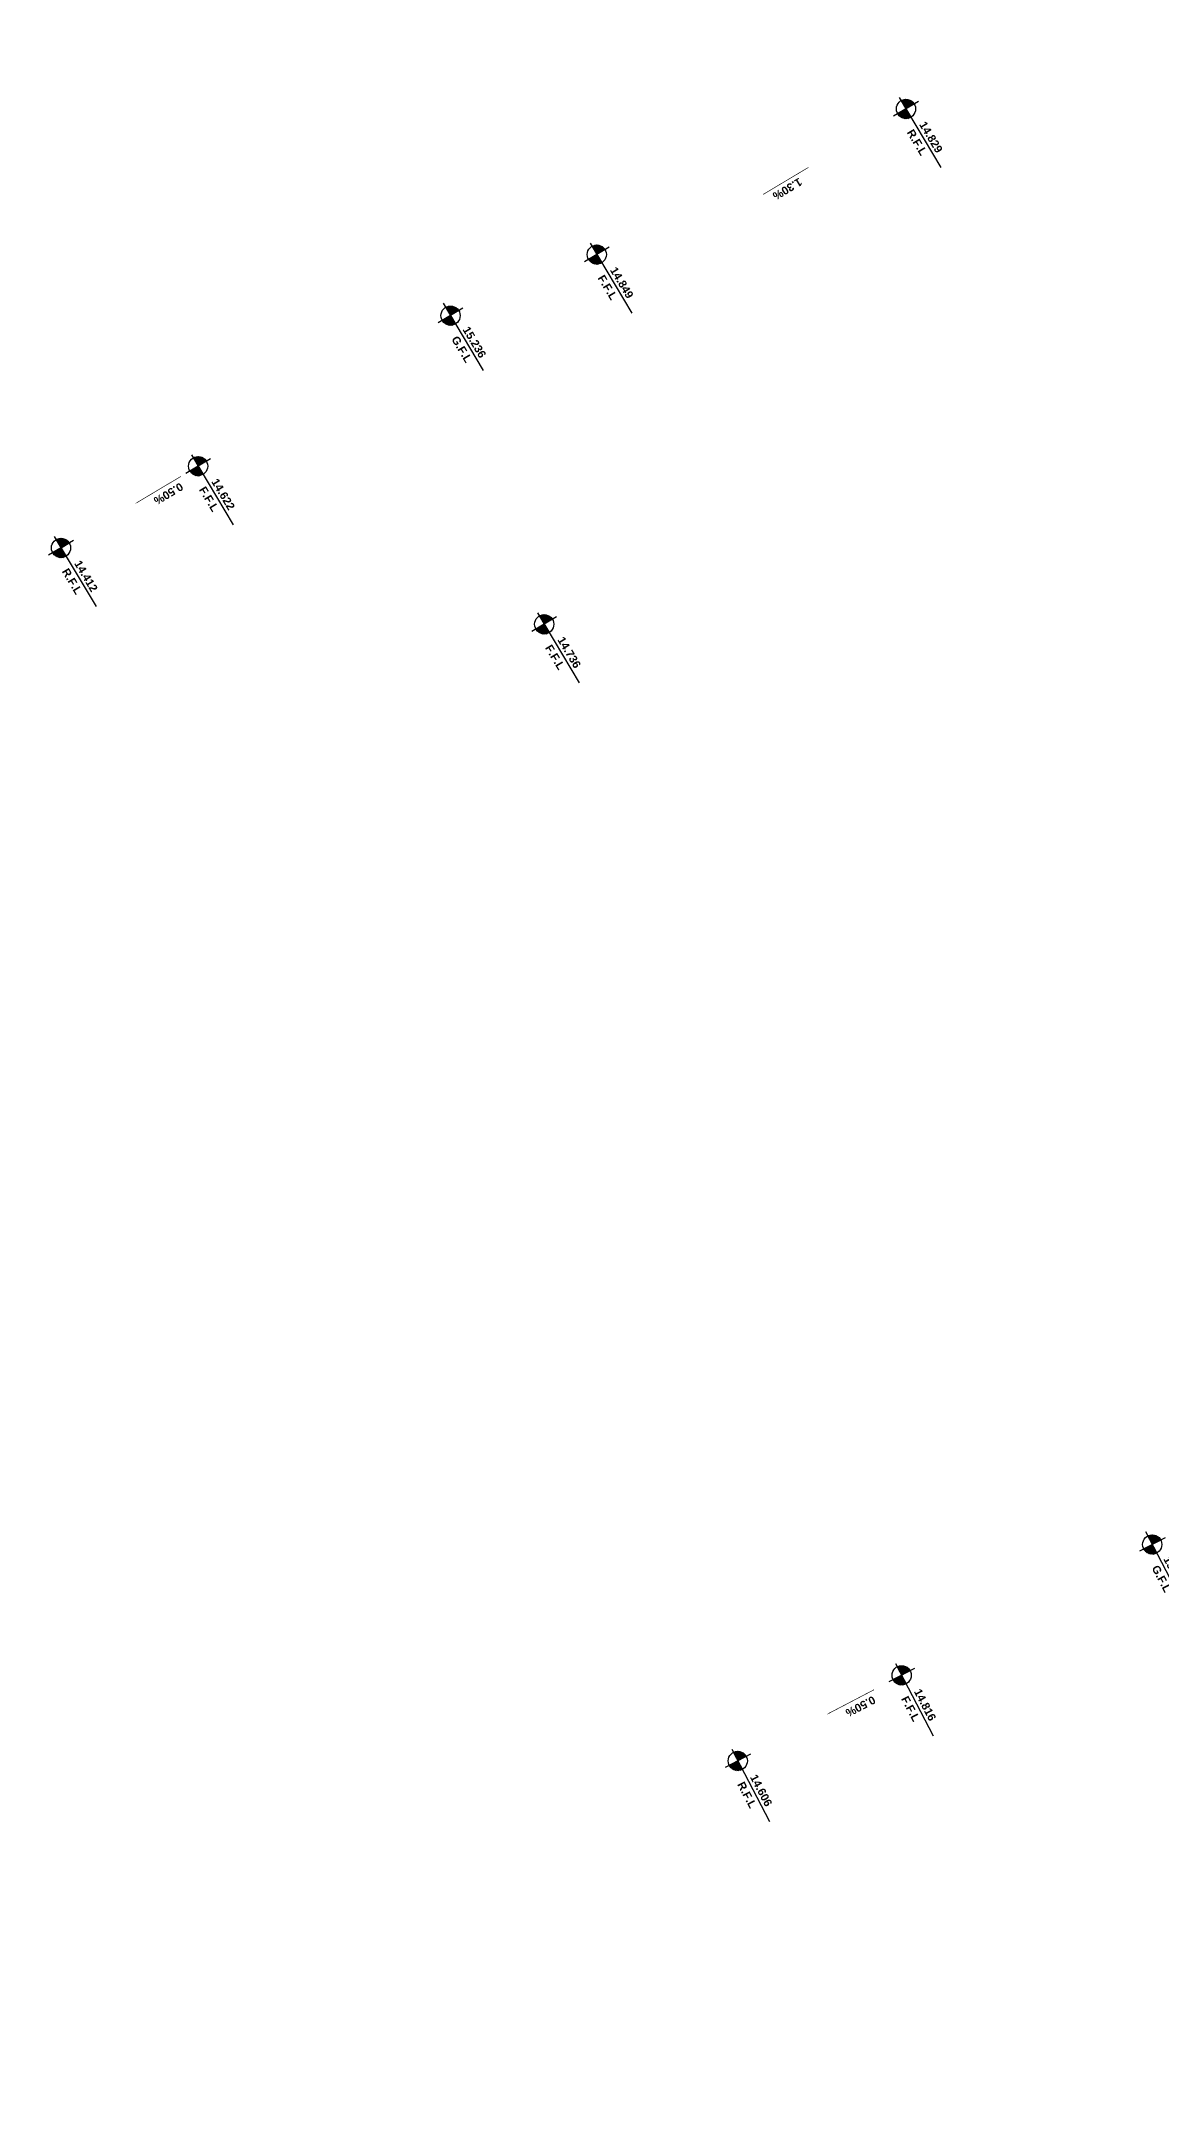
# Model space of a CAD drawing. Extents: x 406735 to 407516, y 2905844 to 2906372.
# Drawn here: x 407199.5 to 407234.5, y 2906129.1 to 2906193.6 of the extents above; entities that cross this region are included whole.
import ezdxf
from ezdxf.enums import TextEntityAlignment as Align

# ---------------------------------------------------------------- set-up
doc = ezdxf.new("R2010")
doc.units = 0
doc.layers.add('L-ANNO-TEXT', color=50, linetype='Continuous')
doc.styles.add('DIM-2_$0$DIM&GRADING 44$0$EN-SB', font='swissb.ttf')
pattern_1 = [(270, (1.741138, 30.250132), (0.01875, -2e-18), [])]
pattern_2 = [(270, (0.700978, 19.624384), (0.01875, -2e-18), [])]
pattern_3 = [(270, (0, 5.541205), (0.01875, -2e-18), [])]
pattern_4 = [(270, (0.000516, 0.552877), (0.01875, -2e-18), [])]
pattern_5 = [(270, (0, 14.721613), (0.01875, -2e-18), [])]
pattern_6 = [(270, (9.780362, 12.299384), (0.01875, -2e-18), [])]
pattern_7 = [(270, (1.583526, 29.824349), (0.01875, -2e-18), [])]
pattern_8 = [(270, (0.700978, 19.924384), (0.01875, -2e-18), [])]
pattern_9 = [(270, (-9e-11, 5.891205), (0.01875, -2e-18), [])]
pattern_10 = [(270, (-1e-10, 0.114149), (0.01875, -2e-18), [])]

# ---------------------------------------------------------------- blocks, each defined once
blk = doc.blocks.new('*U21')
h = blk.add_hatch()
h.set_pattern_fill('ANSI31', color=256, scale=0.15, angle=225, style=0)
h.set_pattern_definition(pattern_1)
edge = h.paths.add_edge_path()
edge.add_line((1.441, 30.25), (1.741, 30.25))
edge.add_line((1.741, 30.25), (1.741, 30.55))
edge.add_ellipse((1.741, 30.25), major_axis=(-0.212, -0.212), ratio=1, start_angle=225, end_angle=315)
h = blk.add_hatch()
h.set_pattern_fill('ANSI31', color=256, scale=0.15, angle=225, style=0)
h.set_pattern_definition(pattern_1)
edge = h.paths.add_edge_path()
edge.add_ellipse((1.741, 30.25), major_axis=(-0.212, -0.212), ratio=1, start_angle=45, end_angle=135)
edge.add_line((2.041, 30.25), (1.741, 30.25))
edge.add_line((1.741, 30.25), (1.741, 29.95))
h = blk.add_hatch()
h.set_pattern_fill('ANSI31', color=256, scale=0.15, angle=225, style=0)
h.set_pattern_definition(pattern_2)
edge = h.paths.add_edge_path()
edge.add_line((0.401, 19.624), (0.701, 19.624))
edge.add_line((0.701, 19.624), (0.701, 19.924))
edge.add_ellipse((0.701, 19.624), major_axis=(-0.212, -0.212), ratio=1, start_angle=225, end_angle=315)
h = blk.add_hatch()
h.set_pattern_fill('ANSI31', color=256, scale=0.15, angle=225, style=0)
h.set_pattern_definition(pattern_2)
edge = h.paths.add_edge_path()
edge.add_ellipse((0.701, 19.624), major_axis=(-0.212, -0.212), ratio=1, start_angle=45, end_angle=135)
edge.add_line((1.001, 19.624), (0.701, 19.624))
edge.add_line((0.701, 19.624), (0.701, 19.324))
h = blk.add_hatch()
h.set_pattern_fill('ANSI31', color=256, scale=0.15, angle=225, style=0)
h.set_pattern_definition(pattern_5)
edge = h.paths.add_edge_path()
edge.add_line((-0.3, 14.722), (0, 14.722))
edge.add_line((0, 14.722), (0, 15.022))
edge.add_ellipse((0, 14.722), major_axis=(-0.212, -0.212), ratio=1, start_angle=225, end_angle=315)
h = blk.add_hatch()
h.set_pattern_fill('ANSI31', color=256, scale=0.15, angle=225, style=0)
h.set_pattern_definition(pattern_5)
edge = h.paths.add_edge_path()
edge.add_ellipse((0, 14.722), major_axis=(-0.212, -0.212), ratio=1, start_angle=45, end_angle=135)
edge.add_line((0.3, 14.722), (0, 14.722))
edge.add_line((0, 14.722), (0, 14.422))
h = blk.add_hatch()
h.set_pattern_fill('ANSI31', color=256, scale=0.15, angle=225, style=0)
h.set_pattern_definition(pattern_6)
edge = h.paths.add_edge_path()
edge.add_line((9.48, 12.299), (9.78, 12.299))
edge.add_line((9.78, 12.299), (9.78, 12.599))
edge.add_ellipse((9.78, 12.299), major_axis=(-0.212, -0.212), ratio=1, start_angle=225, end_angle=315)
h = blk.add_hatch()
h.set_pattern_fill('ANSI31', color=256, scale=0.15, angle=225, style=0)
h.set_pattern_definition(pattern_6)
edge = h.paths.add_edge_path()
edge.add_ellipse((9.78, 12.299), major_axis=(-0.212, -0.212), ratio=1, start_angle=45, end_angle=135)
edge.add_line((10.08, 12.299), (9.78, 12.299))
edge.add_line((9.78, 12.299), (9.78, 11.999))
h = blk.add_hatch()
h.set_pattern_fill('ANSI31', color=256, scale=0.15, angle=225, style=0)
h.set_pattern_definition(pattern_3)
edge = h.paths.add_edge_path()
edge.add_line((-0.3, 5.541), (0, 5.541))
edge.add_line((0, 5.541), (0, 5.841))
edge.add_ellipse((0, 5.541), major_axis=(-0.212, -0.212), ratio=1, start_angle=225, end_angle=315)
h = blk.add_hatch()
h.set_pattern_fill('ANSI31', color=256, scale=0.15, angle=225, style=0)
h.set_pattern_definition(pattern_3)
edge = h.paths.add_edge_path()
edge.add_ellipse((0, 5.541), major_axis=(-0.212, -0.212), ratio=1, start_angle=45, end_angle=135)
edge.add_line((0.3, 5.541), (0, 5.541))
edge.add_line((0, 5.541), (0, 5.241))
h = blk.add_hatch()
h.set_pattern_fill('ANSI31', color=256, scale=0.15, angle=225, style=0)
h.set_pattern_definition(pattern_4)
edge = h.paths.add_edge_path()
edge.add_line((-0.299, 0.553), (0.001, 0.553))
edge.add_line((0.001, 0.553), (0.001, 0.853))
edge.add_ellipse((0.001, 0.553), major_axis=(-0.212, -0.212), ratio=1, start_angle=225, end_angle=315)
h = blk.add_hatch()
h.set_pattern_fill('ANSI31', color=256, scale=0.15, angle=225, style=0)
h.set_pattern_definition(pattern_4)
edge = h.paths.add_edge_path()
edge.add_ellipse((0.001, 0.553), major_axis=(-0.212, -0.212), ratio=1, start_angle=45, end_angle=135)
edge.add_line((0.301, 0.553), (0.001, 0.553))
edge.add_line((0.001, 0.553), (0.001, 0.253))
for p, q in [((1.741, 30.7, 0), (1.741, 29.8, 0)), ((1.329, 30.25, 0), (3.876, 30.25, 0)), ((0.701, 20.074, 0), (0.701, 19.174, 0)), ((0.288, 19.624, 0), (2.836, 19.624, 0)), ((0, 15.172, 0), (0, 14.272, 0)), ((-0.45, 14.722, 0), (1.995, 14.722, 0)), ((9.368, 12.299, 0), (11.915, 12.299, 0)), ((9.78, 12.749, 0), (9.78, 11.849, 0)), ((0, 5.991, 0), (0, 5.091, 0)), ((-0.413, 5.541, 0), (2.135, 5.541, 0)), ((0.001, 1.003, 0), (0.001, 0.103, 0)), ((-0.412, 0.553, 0), (2.136, 0.553, 0))]:
    blk.add_line(p, q)
at = {"elevation": 0}
for points in [[(1.75, 25.054, 0.02, 0.02, 0), (1.75, 26.341, 0.1, 0, 0), (1.75, 26.725, 0, 0, 0)], [(0, 4.914, 0.02, 0.02, 0), (0, 3.626, 0.1, 0, 0), (0, 3.242, 0, 0, 0)]]:
    blk.add_lwpolyline(points, format="xyseb", dxfattribs=at)
for centre in [(1.741, 30.25, 0), (0.701, 19.624, 0), (0, 14.722, 0), (9.78, 12.299, 0), (0, 5.541, 0), (0.001, 0.553, 0)]:
    blk.add_circle(centre, 0.3)
at = {"layer": 'L-ANNO-TEXT', "char_height": 0.25, "attachment_point": 1, "style": 'DIM-2_$0$DIM&GRADING 44$0$EN-SB'}
for s, insert in [('R.F.L', (2.38, 30.139)), ('F.F.L', (1.34, 19.513)), ('G.F.L', (0.639, 14.611)), ('F.F.L', (10.419, 12.188)), ('F.F.L', (0.639, 5.43)), ('R.F.L', (0.639, 0.442))]:
    blk.add_mtext_dynamic_manual_height_columns(s, width=0.67373, gutter_width=12.5, heights=[0], dxfattribs=dict(at, insert=insert))
at = {"layer": 'L-ANNO-TEXT', "style": 'DIM-2_$0$DIM&GRADING 44$0$EN-SB'}
for tag, p in [('L7', (2.363, 30.347, 0)), ('L6', (1.323, 19.721, 0)), ('SIDE-L', (10.403, 12.396, 0)), ('L2', (0.622, 5.638, 0)), ('L1', (0.623, 0.65, 0))]:
    blk.add_attdef(tag, p, '', height=0.25, rotation=360, dxfattribs=at)
for tag, p in [('L5', (1.869, 25.294, 0)), ('L3', (0.142, 3.808, 0))]:
    blk.add_attdef(tag, text='', height=0.25, rotation=270, dxfattribs=at).set_placement(p, align=Align.RIGHT)
at = {"layer": 'L-ANNO-TEXT', "style": 'DIM-2_$0$DIM&GRADING 44$0$EN-SB', "flags": 8}
blk.add_attdef('L4', (0.561, 14.814, 0), '', height=0.25, rotation=0, dxfattribs=at)
blk = doc.blocks.new('*U15')
h = blk.add_hatch()
h.set_pattern_fill('ANSI31', color=256, scale=0.15, angle=225, style=0)
h.set_pattern_definition(pattern_7)
edge = h.paths.add_edge_path()
edge.add_line((1.284, 29.824), (1.584, 29.824))
edge.add_line((1.584, 29.824), (1.584, 30.124))
edge.add_ellipse((1.584, 29.824), major_axis=(-0.212, -0.212), ratio=1, start_angle=225, end_angle=315)
h = blk.add_hatch()
h.set_pattern_fill('ANSI31', color=256, scale=0.15, angle=225, style=0)
h.set_pattern_definition(pattern_7)
edge = h.paths.add_edge_path()
edge.add_ellipse((1.584, 29.824), major_axis=(-0.212, -0.212), ratio=1, start_angle=45, end_angle=135)
edge.add_line((1.884, 29.824), (1.584, 29.824))
edge.add_line((1.584, 29.824), (1.584, 29.524))
h = blk.add_hatch()
h.set_pattern_fill('ANSI31', color=256, scale=0.15, angle=225, style=0)
h.set_pattern_definition(pattern_8)
edge = h.paths.add_edge_path()
edge.add_line((0.401, 19.924), (0.701, 19.924))
edge.add_line((0.701, 19.924), (0.701, 20.224))
edge.add_ellipse((0.701, 19.924), major_axis=(-0.212, -0.212), ratio=1, start_angle=225, end_angle=315)
h = blk.add_hatch()
h.set_pattern_fill('ANSI31', color=256, scale=0.15, angle=225, style=0)
h.set_pattern_definition(pattern_8)
edge = h.paths.add_edge_path()
edge.add_ellipse((0.701, 19.924), major_axis=(-0.212, -0.212), ratio=1, start_angle=45, end_angle=135)
edge.add_line((1.001, 19.924), (0.701, 19.924))
edge.add_line((0.701, 19.924), (0.701, 19.624))
h = blk.add_hatch()
h.set_pattern_fill('ANSI31', color=256, scale=0.15, angle=225, style=0)
h.set_pattern_definition(pattern_5)
edge = h.paths.add_edge_path()
edge.add_line((-0.3, 14.722), (0, 14.722))
edge.add_line((0, 14.722), (0, 15.022))
edge.add_ellipse((0, 14.722), major_axis=(-0.212, -0.212), ratio=1, start_angle=225, end_angle=315)
h = blk.add_hatch()
h.set_pattern_fill('ANSI31', color=256, scale=0.15, angle=225, style=0)
h.set_pattern_definition(pattern_5)
edge = h.paths.add_edge_path()
edge.add_ellipse((0, 14.722), major_axis=(-0.212, -0.212), ratio=1, start_angle=45, end_angle=135)
edge.add_line((0.3, 14.722), (0, 14.722))
edge.add_line((0, 14.722), (0, 14.422))
h = blk.add_hatch()
h.set_pattern_fill('ANSI31', color=256, scale=0.15, angle=225, style=0)
h.set_pattern_definition(pattern_6)
edge = h.paths.add_edge_path()
edge.add_line((9.48, 12.299), (9.78, 12.299))
edge.add_line((9.78, 12.299), (9.78, 12.599))
edge.add_ellipse((9.78, 12.299), major_axis=(-0.212, -0.212), ratio=1, start_angle=225, end_angle=315)
h = blk.add_hatch()
h.set_pattern_fill('ANSI31', color=256, scale=0.15, angle=225, style=0)
h.set_pattern_definition(pattern_6)
edge = h.paths.add_edge_path()
edge.add_ellipse((9.78, 12.299), major_axis=(-0.212, -0.212), ratio=1, start_angle=45, end_angle=135)
edge.add_line((10.08, 12.299), (9.78, 12.299))
edge.add_line((9.78, 12.299), (9.78, 11.999))
h = blk.add_hatch()
h.set_pattern_fill('ANSI31', color=256, scale=0.15, angle=225, style=0)
h.set_pattern_definition(pattern_9)
edge = h.paths.add_edge_path()
edge.add_line((-0.3, 5.891), (0, 5.891))
edge.add_line((0, 5.891), (0, 6.191))
edge.add_ellipse((0, 5.891), major_axis=(-0.212, -0.212), ratio=1, start_angle=225, end_angle=315)
h = blk.add_hatch()
h.set_pattern_fill('ANSI31', color=256, scale=0.15, angle=225, style=0)
h.set_pattern_definition(pattern_9)
edge = h.paths.add_edge_path()
edge.add_ellipse((0, 5.891), major_axis=(-0.212, -0.212), ratio=1, start_angle=45, end_angle=135)
edge.add_line((0.3, 5.891), (0, 5.891))
edge.add_line((0, 5.891), (0, 5.591))
h = blk.add_hatch()
h.set_pattern_fill('ANSI31', color=256, scale=0.15, angle=225, style=0)
h.set_pattern_definition(pattern_10)
edge = h.paths.add_edge_path()
edge.add_line((-0.3, 0.114), (0, 0.114))
edge.add_line((0, 0.114), (0, 0.414))
edge.add_ellipse((0, 0.114), major_axis=(-0.212, -0.212), ratio=1, start_angle=225, end_angle=315)
h = blk.add_hatch()
h.set_pattern_fill('ANSI31', color=256, scale=0.15, angle=225, style=0)
h.set_pattern_definition(pattern_10)
edge = h.paths.add_edge_path()
edge.add_ellipse((0, 0.114), major_axis=(-0.212, -0.212), ratio=1, start_angle=45, end_angle=135)
edge.add_line((0.3, 0.114), (0, 0.114))
edge.add_line((0, 0.114), (0, -0.186))
for p, q in [((1.171, 29.824, 0), (3.719, 29.824, 0)), ((1.584, 30.274, 0), (1.584, 29.374, 0)), ((0.701, 20.374, 0), (0.701, 19.474, 0)), ((0.288, 19.924, 0), (2.836, 19.924, 0)), ((0, 15.172, 0), (0, 14.272, 0)), ((-0.45, 14.722, 0), (1.995, 14.722, 0)), ((9.368, 12.299, 0), (11.915, 12.299, 0)), ((9.78, 12.749, 0), (9.78, 11.849, 0)), ((-0.413, 5.891, 0), (2.135, 5.891, 0)), ((0, 6.341, 0), (0, 5.441, 0)), ((-0.413, 0.114, 0), (2.135, 0.114, 0)), ((0, 0.564, 0), (0, -0.336, 0))]:
    blk.add_line(p, q)
at = {"elevation": 0}
for points in [[(1.75, 25.054, 0.02, 0.02, 0), (1.75, 26.341, 0.1, 0, 0), (1.75, 26.725, 0, 0, 0)], [(0, 4.914, 0.02, 0.02, 0), (0, 3.626, 0.1, 0, 0), (0, 3.242, 0, 0, 0)]]:
    blk.add_lwpolyline(points, format="xyseb", dxfattribs=at)
for centre in [(1.584, 29.824, 0), (0.701, 19.924, 0), (0, 14.722, 0), (9.78, 12.299, 0), (0, 5.891, 0), (0, 0.114, 0)]:
    blk.add_circle(centre, 0.3)
at = {"layer": 'L-ANNO-TEXT', "char_height": 0.25, "attachment_point": 1, "style": 'DIM-2_$0$DIM&GRADING 44$0$EN-SB'}
for s, insert in [('R.F.L', (2.222, 29.713)), ('F.F.L', (1.34, 19.813)), ('G.F.L', (0.639, 14.611)), ('F.F.L', (10.419, 12.188)), ('F.F.L', (0.639, 5.78)), ('R.F.L', (0.639, 0.003))]:
    blk.add_mtext_dynamic_manual_height_columns(s, width=0.67373, gutter_width=12.5, heights=[0], dxfattribs=dict(at, insert=insert))
at = {"layer": 'L-ANNO-TEXT', "style": 'DIM-2_$0$DIM&GRADING 44$0$EN-SB'}
for tag, p in [('L7', (2.206, 29.921, 0)), ('L6', (1.323, 20.021, 0)), ('SIDE-L', (10.403, 12.396, 0)), ('L2', (0.622, 5.988, 0)), ('L1', (0.622, 0.211, 0))]:
    blk.add_attdef(tag, p, '', height=0.25, rotation=360, dxfattribs=at)
for tag, p in [('L5', (1.869, 25.294, 0)), ('L3', (0.142, 3.808, 0))]:
    blk.add_attdef(tag, text='', height=0.25, rotation=270, dxfattribs=at).set_placement(p, align=Align.RIGHT)
at = {"layer": 'L-ANNO-TEXT', "style": 'DIM-2_$0$DIM&GRADING 44$0$EN-SB', "flags": 8}
blk.add_attdef('L4', (0.561, 14.814, 0), '', height=0.25, rotation=0, dxfattribs=at)

msp = doc.modelspace()

# ---------------------------------------------------------------- block references
ref = msp.add_blockref('*U21', (407199.628, 2906177.512), dxfattribs=dict(rotation=300.8029170054754))
ref.add_attrib('SIDE-L', '14.736', (407215.603, 2906174.925, 0), dxfattribs={"layer": 'L-ANNO-TEXT', "height": 0.25, "rotation": 300.80291, "style": 'DIM-2_$0$DIM&GRADING 44$0$EN-SB'})
ref.add_attrib('L5', '1.30%', dxfattribs={"layer": 'L-ANNO-TEXT', "height": 0.25, "rotation": 210.80292, "style": 'DIM-2_$0$DIM&GRADING 44$0$EN-SB', "flags": 8}).set_placement((407222.311, 2906188.859, 0), align=Align.RIGHT)
ref.add_attrib('L1', '14.412', (407200.505, 2906177.31, 0), dxfattribs={"layer": 'L-ANNO-TEXT', "height": 0.25, "rotation": 300.80291, "style": 'DIM-2_$0$DIM&GRADING 44$0$EN-SB'})
ref.add_attrib('L2', '14.622', (407204.79, 2906179.865, 0), dxfattribs={"layer": 'L-ANNO-TEXT', "height": 0.25, "rotation": 300.80291, "style": 'DIM-2_$0$DIM&GRADING 44$0$EN-SB'})
ref.add_attrib('L4', '15.236', (407212.64, 2906184.616, 0), dxfattribs={"layer": 'L-ANNO-TEXT', "height": 0.25, "rotation": 300.80292, "style": 'DIM-2_$0$DIM&GRADING 44$0$EN-SB'})
ref.add_attrib('L3', '0.50%', dxfattribs={"layer": 'L-ANNO-TEXT', "height": 0.25, "rotation": 210.80292, "style": 'DIM-2_$0$DIM&GRADING 44$0$EN-SB'}).set_placement((407202.972, 2906179.34, 0), align=Align.RIGHT)
ref.add_attrib('L6', '14.849', (407217.245, 2906186.474, 0), dxfattribs={"layer": 'L-ANNO-TEXT', "height": 0.25, "rotation": 300.80291, "style": 'DIM-2_$0$DIM&GRADING 44$0$EN-SB'})
ref.add_attrib('L7', '14.829', (407226.905, 2906191.022, 0), dxfattribs={"layer": 'L-ANNO-TEXT', "height": 0.25, "rotation": 300.80291, "style": 'DIM-2_$0$DIM&GRADING 44$0$EN-SB'})
ref = msp.add_blockref('*U15', (407221.147, 2906139.853), dxfattribs=dict(rotation=297.5727644849844))
ref.add_attrib('SIDE-L', '14.786', (407236.95, 2906136.369, 0), dxfattribs={"layer": 'L-ANNO-TEXT', "height": 0.25, "rotation": 297.57276, "style": 'DIM-2_$0$DIM&GRADING 44$0$EN-SB'})
ref.add_attrib('L5', '1.10%', dxfattribs={"layer": 'L-ANNO-TEXT', "height": 0.25, "rotation": 207.57277, "style": 'DIM-2_$0$DIM&GRADING 44$0$EN-SB', "flags": 8}).set_placement((407244.433, 2906149.903, 0), align=Align.RIGHT)
ref.add_attrib('L1', '14.606', (407221.622, 2906139.399, 0), dxfattribs={"layer": 'L-ANNO-TEXT', "height": 0.25, "rotation": 297.57276, "style": 'DIM-2_$0$DIM&GRADING 44$0$EN-SB'})
ref.add_attrib('L2', '14.816', (407226.743, 2906142.073, 0), dxfattribs={"layer": 'L-ANNO-TEXT', "height": 0.25, "rotation": 297.57276, "style": 'DIM-2_$0$DIM&GRADING 44$0$EN-SB'})
ref.add_attrib('L4', '15.28', (407234.538, 2906146.213, 0), dxfattribs={"layer": 'L-ANNO-TEXT', "height": 0.25, "rotation": 297.57277, "style": 'DIM-2_$0$DIM&GRADING 44$0$EN-SB'})
ref.add_attrib('L3', '0.50%', dxfattribs={"layer": 'L-ANNO-TEXT', "height": 0.25, "rotation": 207.57276, "style": 'DIM-2_$0$DIM&GRADING 44$0$EN-SB'}).set_placement((407224.588, 2906141.489, 0), align=Align.RIGHT)
ref.add_attrib('L6', '14.756', (407239.507, 2906147.947, 0), dxfattribs={"layer": 'L-ANNO-TEXT', "height": 0.25, "rotation": 297.57276, "style": 'DIM-2_$0$DIM&GRADING 44$0$EN-SB'})
ref.add_attrib('L7', '14.736', (407248.691, 2906151.747, 0), dxfattribs={"layer": 'L-ANNO-TEXT', "height": 0.25, "rotation": 297.57276, "style": 'DIM-2_$0$DIM&GRADING 44$0$EN-SB'})

doc.saveas('drawing.dxf')
